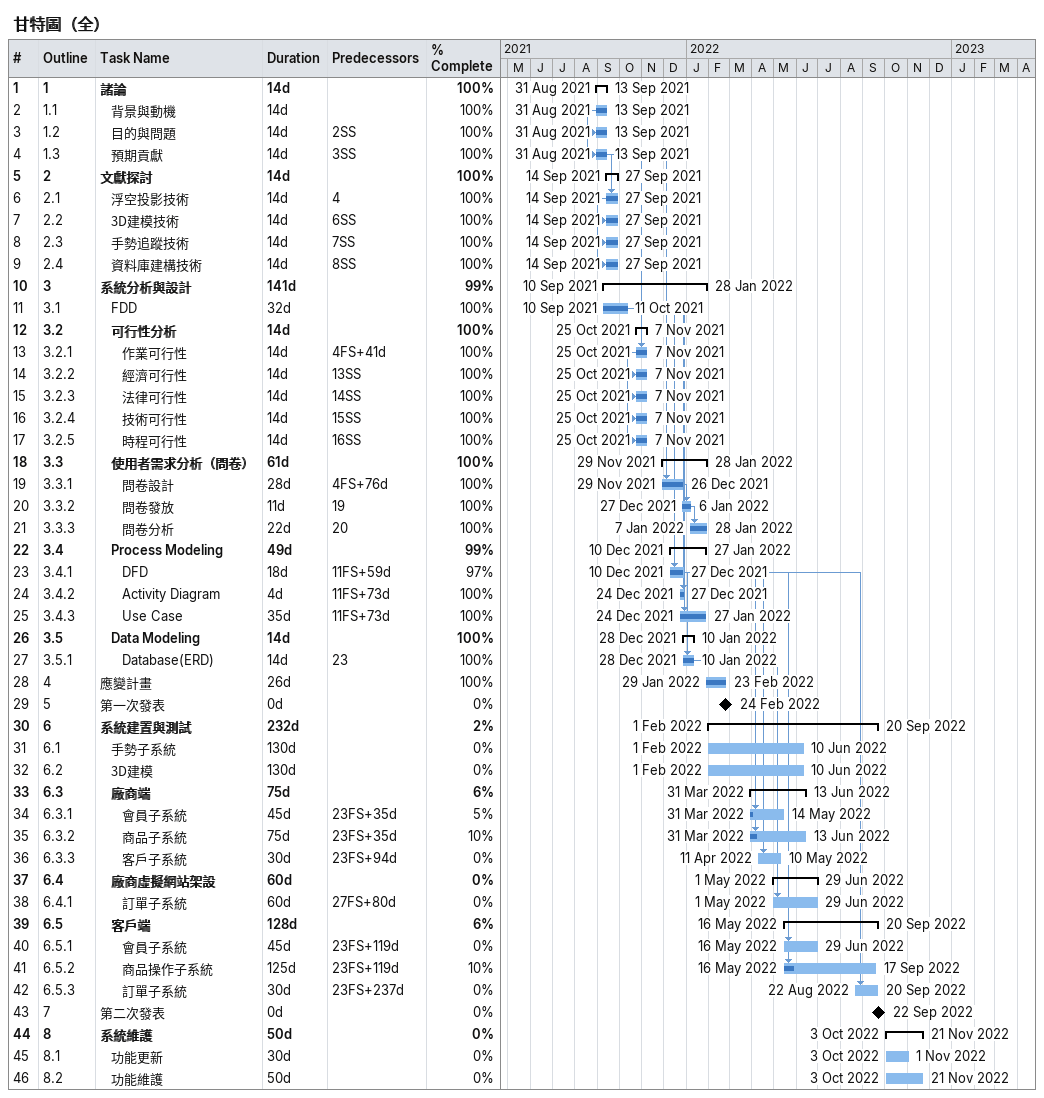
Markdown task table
甘特圖（全）

| ID | WBS | Task | Duration | Start | Finish | Predecessors | % complete |
|---|---|---|---|---|---|---|---|
| 1 | 1 | **諸論** | 14d | 2021-08-31 | 2021-09-13 |  | 100 |
| 2 | 1.1 | 背景與動機 | 14d | 2021-08-31 | 2021-09-13 |  | 100 |
| 3 | 1.2 | 目的與問題 | 14d | 2021-08-31 | 2021-09-13 | 2SS | 100 |
| 4 | 1.3 | 預期貢獻 | 14d | 2021-08-31 | 2021-09-13 | 3SS | 100 |
| 5 | 2 | **文獻探討** | 14d | 2021-09-14 | 2021-09-27 |  | 100 |
| 6 | 2.1 | 浮空投影技術 | 14d | 2021-09-14 | 2021-09-27 | 4 | 100 |
| 7 | 2.2 | 3D建模技術 | 14d | 2021-09-14 | 2021-09-27 | 6SS | 100 |
| 8 | 2.3 | 手勢追蹤技術 | 14d | 2021-09-14 | 2021-09-27 | 7SS | 100 |
| 9 | 2.4 | 資料庫建構技術 | 14d | 2021-09-14 | 2021-09-27 | 8SS | 100 |
| 10 | 3 | **系統分析與設計** | 141d | 2021-09-10 | 2022-01-28 |  | 99 |
| 11 | 3.1 | FDD | 32d | 2021-09-10 | 2021-10-11 |  | 100 |
| 12 | 3.2 | **可行性分析** | 14d | 2021-10-25 | 2021-11-07 |  | 100 |
| 13 | 3.2.1 | 作業可行性 | 14d | 2021-10-25 | 2021-11-07 | 4FS+41d | 100 |
| 14 | 3.2.2 | 經濟可行性 | 14d | 2021-10-25 | 2021-11-07 | 13SS | 100 |
| 15 | 3.2.3 | 法律可行性 | 14d | 2021-10-25 | 2021-11-07 | 14SS | 100 |
| 16 | 3.2.4 | 技術可行性 | 14d | 2021-10-25 | 2021-11-07 | 15SS | 100 |
| 17 | 3.2.5 | 時程可行性 | 14d | 2021-10-25 | 2021-11-07 | 16SS | 100 |
| 18 | 3.3 | **使用者需求分析（問卷）** | 61d | 2021-11-29 | 2022-01-28 |  | 100 |
| 19 | 3.3.1 | 問卷設計 | 28d | 2021-11-29 | 2021-12-26 | 4FS+76d | 100 |
| 20 | 3.3.2 | 問卷發放 | 11d | 2021-12-27 | 2022-01-06 | 19 | 100 |
| 21 | 3.3.3 | 問卷分析 | 22d | 2022-01-07 | 2022-01-28 | 20 | 100 |
| 22 | 3.4 | **Process Modeling** | 49d | 2021-12-10 | 2022-01-27 |  | 99 |
| 23 | 3.4.1 | DFD | 18d | 2021-12-10 | 2021-12-27 | 11FS+59d | 97 |
| 24 | 3.4.2 | Activity Diagram | 4d | 2021-12-24 | 2021-12-27 | 11FS+73d | 100 |
| 25 | 3.4.3 | Use Case | 35d | 2021-12-24 | 2022-01-27 | 11FS+73d | 100 |
| 26 | 3.5 | **Data Modeling** | 14d | 2021-12-28 | 2022-01-10 |  | 100 |
| 27 | 3.5.1 | Database(ERD) | 14d | 2021-12-28 | 2022-01-10 | 23 | 100 |
| 28 | 4 | 應變計畫 | 26d | 2022-01-29 | 2022-02-23 |  | 100 |
| 29 | 5 | 第一次發表 | 0d | 2022-02-24 | 2022-02-24 |  | 0 |
| 30 | 6 | **系統建置與測試** | 232d | 2022-02-01 | 2022-09-20 |  | 2 |
| 31 | 6.1 | 手勢子系統 | 130d | 2022-02-01 | 2022-06-10 |  | 0 |
| 32 | 6.2 | 3D建模 | 130d | 2022-02-01 | 2022-06-10 |  | 0 |
| 33 | 6.3 | **廠商端** | 75d | 2022-03-31 | 2022-06-13 |  | 6 |
| 34 | 6.3.1 | 會員子系統 | 45d | 2022-03-31 | 2022-05-14 | 23FS+35d | 5 |
| 35 | 6.3.2 | 商品子系統 | 75d | 2022-03-31 | 2022-06-13 | 23FS+35d | 10 |
| 36 | 6.3.3 | 客戶子系統 | 30d | 2022-04-11 | 2022-05-10 | 23FS+94d | 0 |
| 37 | 6.4 | **廠商虛擬網站架設** | 60d | 2022-05-01 | 2022-06-29 |  | 0 |
| 38 | 6.4.1 | 訂單子系統 | 60d | 2022-05-01 | 2022-06-29 | 27FS+80d | 0 |
| 39 | 6.5 | **客戶端** | 128d | 2022-05-16 | 2022-09-20 |  | 6 |
| 40 | 6.5.1 | 會員子系統 | 45d | 2022-05-16 | 2022-06-29 | 23FS+119d | 0 |
| 41 | 6.5.2 | 商品操作子系統 | 125d | 2022-05-16 | 2022-09-17 | 23FS+119d | 10 |
| 42 | 6.5.3 | 訂單子系統 | 30d | 2022-08-22 | 2022-09-20 | 23FS+237d | 0 |
| 43 | 7 | 第二次發表 | 0d | 2022-09-22 | 2022-09-22 |  | 0 |
| 44 | 8 | **系統維護** | 50d | 2022-10-03 | 2022-11-21 |  | 0 |
| 45 | 8.1 | 功能更新 | 30d | 2022-10-03 | 2022-11-01 |  | 0 |
| 46 | 8.2 | 功能維護 | 50d | 2022-10-03 | 2022-11-21 |  | 0 |
